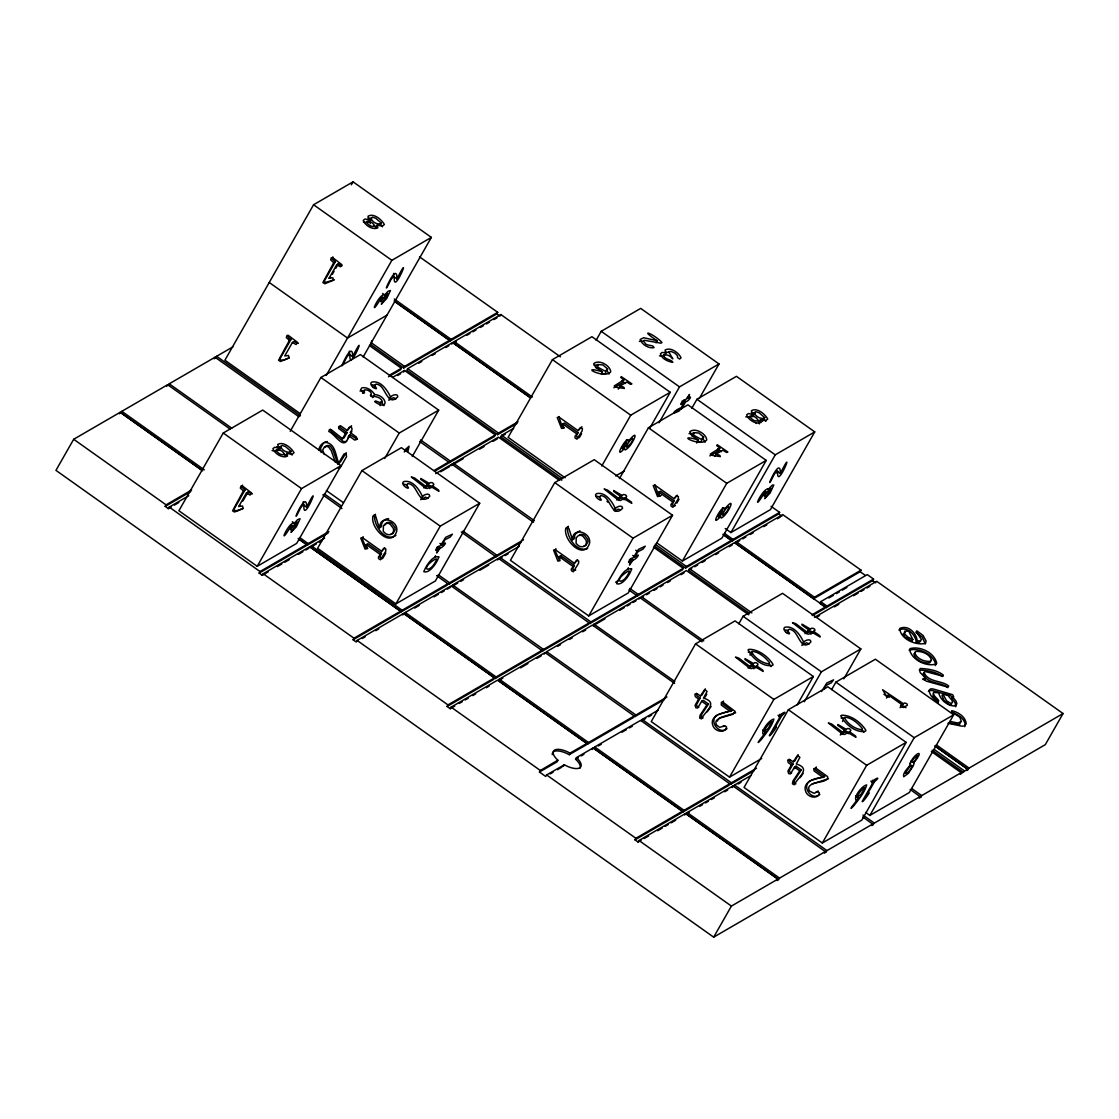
<?xml version="1.0" encoding="UTF-8"?>
<svg xmlns="http://www.w3.org/2000/svg" width="1119" height="1119" viewBox="0 0 1119 1119"><rect width="100%" height="100%" fill="white"/><g stroke="black" fill="none" stroke-linecap="round" stroke-linejoin="round"><path stroke-width="1.5" d="M842.663 721.503L842.663 720.804M318.971 450.481C318.915 446.257 322.608 441.487 327.196 442.634C335.938 445.166 335.56 456.188 338.777 462.93L340.358 462.007L346.233 452.691M558.801 416.534L561.906 425.807L564.312 427.906M654.797 484.667L658.406 494.934L660.308 496.039L661.203 495.269M379.677 527.72C379.565 514.153 398.742 520.321 396.699 531.231C391.314 549.009 369.871 527.958 372.949 516.181L373.914 515.174L375.536 515.719L378.502 525.468L379.677 527.72L381.257 526.811C381.033 522.643 384.251 518.517 388.601 518.629M572.508 539.75C572.396 526.168 591.587 532.336 589.545 543.261C584.146 561.039 562.703 539.973 565.794 528.21L567.431 527.189L568.802 528.322L572.508 539.75L574.089 538.826L575.04 534.281L579.908 530.784M294.367 523.216C288.982 520.503 275.75 551.429 291.5 525.301L292.311 525.426L290.464 529.916L295.584 522.979L297.724 522.167L290.996 532.42L296.381 526.797L300.102 518.754L297.682 519.552L294.367 523.216L292.283 521.748M384.698 294.968C379.313 292.255 366.081 323.167 381.831 297.039L382.628 297.164L380.796 301.668L385.915 294.717L388.055 293.905L381.327 304.172L386.712 298.535L390.433 290.506L388.013 291.29L384.698 294.968L382.614 293.486M605.785 372.067L605.645 373.173L603.323 374.222M701.781 440.201L700.536 442.229L696.41 441.278M955.668 706.788L955.192 702.774L951.723 698.368L953.682 696.759L952.675 694.689L933.358 689.01L930.868 688.814L929.288 689.877C929.022 694.703 933.176 699.053 937.218 701.165C942.646 701.837 931.735 695.934 933.568 692.437L938.687 692.773C940.338 700.074 948.241 706.816 955.878 705.865L956.843 703.529L956.088 701.221L952.619 696.815M910.922 761.102L910.111 763.717M622.556 446.761L625.199 449.95C631.885 447.18 641.719 424.926 628.542 441.138L626.458 439.655M340.302 425.668L340.246 427.626L347.086 432.591L344.106 437.795L342.526 438.718L332.077 430.325L329.434 429.556L328.79 431.472C335.294 433.92 344.806 452.775 348.652 435.753L350.233 434.843L357.493 439.319M925.581 678.072L920.238 672.589L919.468 669.931L920.35 668.491C927.889 668.812 937.33 670.225 943.191 674.967L943.345 676.016L942.31 676.058L925.609 671.568L924.042 672.295C927.819 682.66 941.806 680.128 948.744 686.031L947.499 687.024L926.308 681.149L923.203 678.743L925.581 678.072L924.7 679.625L922.909 679.513M407.26 450.439L407.204 449.237L404.239 451.964M628.542 441.138C628.095 433.039 611.771 462.539 624.64 448.243M724.553 509.257C724.091 501.172 707.767 530.672 720.636 516.377L721.196 518.083C727.882 515.313 737.715 493.059 724.553 509.257L722.454 507.774M330.511 429.15L331.546 431.906L343.715 441.781L346.554 441.306M288.087 335.127L288.352 337.42L290.996 339.435L280.226 358.318L280.729 360.318L284.016 359.912M920.615 641.145L918.769 642.628L916.321 642.25C915.384 634.165 906.852 626.067 898.823 630.039M435.025 557.024L435.515 555.709M627.857 569.039L628.36 567.725M935.33 665.553L935.736 664.476C933.344 653.958 918.797 647.328 909.118 650.209M762.64 421.415L762.291 419.583M696.452 693.29L696.941 695.752L700.2 698.158L696.689 704.313L696.508 705.697L698.76 707.334M789.259 759.172L789.762 761.619L793.007 764.039L789.51 770.18L789.329 771.564L791.567 773.201M407.875 451.489L409.106 446.215L404.728 450.076M964.676 726.693L965.305 725.42C964.914 718.314 957.346 714.202 951.388 712.16M381.467 553.318L378.432 557.024L378.6 558.689L380.46 559.78L385.677 551.429L385.915 549.135L383.859 548.24L381.579 551.261L362.556 537.749L360.724 538.085L365.06 549.093L367.13 548.688L366.319 544.603L367.899 543.694L381.467 553.318L379.914 557.01L382.041 558.857M577.963 432.689L574.928 436.396L575.11 438.061L576.956 439.152L582.188 430.801L582.412 428.507L580.355 427.612L578.075 430.633L559.052 417.121L557.22 417.457L561.556 428.451L563.626 428.045L562.815 423.975L564.396 423.052L577.963 432.689L576.509 435.487L577.306 437.781L579.376 437.571L581.572 433.724M574.299 565.333L571.263 569.053L571.445 570.704L573.292 571.795L578.523 563.458L578.747 561.151L576.691 560.269L574.411 563.277L555.388 549.779L553.555 550.1L557.891 561.109L559.962 560.703L559.15 556.619L560.731 555.709L574.299 565.333L572.76 569.025L573.641 570.424L575.712 570.214M673.96 500.822L670.924 504.529L671.106 506.194L672.953 507.271L678.184 498.934L678.408 496.626L676.366 495.745L674.086 498.752L655.049 485.254L653.216 485.59L657.566 496.584L659.623 496.179L658.811 492.108L660.392 491.185L673.96 500.822L672.421 504.515L673.302 505.9L675.372 505.704M202.721 470.749L120.279 412.24L73.686 439.277L55.95 470.372L713.67 937.162L1045.314 744.639L1063.05 713.544L876.695 581.293L814.548 617.366M119.383 413.792L120.279 412.24M230.192 429.123L167.654 384.726L121.845 411.316L120.964 412.869L201.993 470.372M166.759 386.279L167.654 384.726M168.34 385.37L169.235 383.817L215.03 357.227L298.899 416.744M215.03 357.227L214.149 358.779L216.61 356.304L232.864 346.876M363.143 356.989L431.361 237.396L353.058 181.838L313.572 204.749L224.905 360.206L300.354 413.764M171.333 506.893L168.326 508.627L165.192 506.403L166.074 504.851L191.629 490.024M351.352 184.817L353.058 181.838M168.326 508.627L169.207 507.075L188.747 495.731M223.24 433.011L178.9 510.74L257.202 566.312L296.689 543.386L341.029 465.658L262.727 410.086L223.24 433.011L301.543 488.583L341.029 465.658M290.996 339.435L289.415 340.344L278.547 360.29L280.477 361.479L289.178 357.968M332.861 256.852L332.245 258.951L335.336 261.706L333.756 262.615L322.887 282.561L324.818 283.75L334.413 279.82M335.336 261.706L324.566 280.589L325.07 282.575L333.448 280.03L332.847 277.778L329.07 278.211L336.749 264.741L338.33 263.832L341.994 265.86M298.353 343.393L294.003 341.561L292.423 342.47L284.73 355.94L288.506 355.506L289.122 357.758L284.03 359.982M332.357 274.309L334.063 271.316M335.77 268.322L338.33 263.832M368.375 222.247L369.55 220.177L367.983 216.247C373.634 212.68 381.705 219.66 384.377 224.499L382.432 226.066L377.075 225.227L375.299 228.332M242.529 485.1L241.914 487.199L245.005 489.954L243.424 490.877L232.556 510.823L234.486 512.012L243.187 508.502M245.005 489.954L234.235 508.851L234.738 510.837L238.025 510.432M238.025 510.516L243.117 508.278L242.515 506.04L238.739 506.473L246.418 493.003L247.998 492.08L252.362 493.913M242.879 501.06L247.998 492.08M278.044 450.509L279.218 448.425L277.652 444.495C283.303 440.942 291.374 447.908 294.045 452.747L292.115 454.328L286.744 453.475L284.967 456.58M290.213 431.305L320.915 377.481L360.388 354.569L438.69 410.141L412.268 456.482M326.216 375.424L391.874 260.321L431.361 237.396M352.625 356.667C369.354 323.433 348.247 376.25 349.995 354.289L349.38 354.429A4.294 0.909 -54.6 0 0 346.484 357.548C333.546 384.097 353.031 335.63 352.625 356.667L349.492 354.443L349.31 351.114M396.951 278.939C413.68 245.704 392.587 298.521 394.336 276.561L393.72 276.701A4.294 0.909 -54.6 0 0 390.825 279.82C377.886 306.368 397.371 257.902 396.951 278.939L394.867 277.456M257.202 566.312L301.543 488.583M268.294 571.823L262.28 575.32L259.146 573.096L260.042 571.543L306.62 544.491L298.116 538.449M262.28 575.32L263.175 573.767L309.753 546.715L400.588 611.184L399.707 612.736L353.114 639.774L356.248 641.998L357.129 640.446L403.721 613.408L494.542 677.862L493.661 679.415L447.068 706.467L450.202 708.691L454.72 706.075M342.526 438.718L345.505 433.515L347.086 432.591M345.505 433.515L338.665 428.535L338.721 426.591L341.043 426.073L347.226 430.479L349.17 427.248L351.436 426.982L352.093 429.472L350.387 432.717L356.471 437.039L356.835 439.445L354.737 440.075L348.652 435.753M306.62 507.187C323.349 473.966 302.256 526.769 304.004 504.823L303.389 504.963A4.294 0.909 -54.6 0 0 300.493 508.082C287.555 534.63 307.04 486.164 306.62 507.187L303.501 504.963L303.319 501.648M348.023 438.718L350.233 434.843M374.571 394.489C387.859 395.72 389.118 412.058 374.613 401.609L375.578 400.938L380.74 402.84L382.432 401.777C380.796 396.825 375.187 396.266 370.962 396.28L370.473 395.664C373.676 392.461 367.172 388.992 364.29 389.958L364.416 392.923L363.521 393.217L360.71 389.538L361.773 387.901C366.71 386.614 372.193 390.335 374.571 394.489L372.795 397.609L370.515 394.601M338.777 462.93L343.995 454.034L346.135 453.894L346.54 456.678L340.736 466.861L339.393 468.204L338.064 467.798M369.48 345.603L401.385 368.249L400.504 369.802L388.503 376.767M370.403 344.302L403.665 367.969L404.546 366.417L449.558 340.288L394.126 300.941M403.637 372.026L404.518 370.473L495.353 434.941L494.458 436.494L449.446 462.623L419.653 441.473M306.62 544.491L305.739 546.044L259.146 573.096M390.573 397.119C387.482 390.209 380.628 379.942 371.648 382.166L370.851 383.174C370.053 387.202 380.656 391.874 374.543 385.845L375.914 384.083A4.294 1.776 29.7 0 1 380.306 385.803C385.929 390.167 388.643 406.561 397.818 396.769C398.084 393.035 391.692 394.993 390.573 397.119L388.797 400.224L393.454 397.651L396.056 398.826M530.742 397.902L452.691 342.512L407.68 368.641L406.798 370.193L497.619 434.662L517.118 423.332M298.801 539.092L307.319 545.135L308.201 543.582L328.888 531.567M401.273 611.813L402.169 610.261L447.964 583.67L447.082 585.223L401.273 611.813L310.453 547.359L311.334 545.806L324.636 538.085M361.927 470.581L317.586 548.31L395.888 603.882L435.375 580.971L479.701 503.242L401.413 447.67L361.927 470.581L440.229 526.154L479.701 503.242M449.558 340.288L448.663 341.841L403.665 367.969M394.811 301.584L450.244 340.917L451.139 339.365L497.717 312.327L419.541 256.838M384.712 458.468L399.217 433.053L438.69 410.141M451.796 344.065L452.691 342.512M530.014 397.539L453.377 343.141L454.272 341.589L500.85 314.551L560.465 356.849M450.244 340.917L496.836 313.88L497.717 312.327M500.85 314.551L499.969 316.104L496.836 313.88M382.88 558.199L385.803 553.08M423.877 487.94L427.71 484.331L420.87 479.422L420.828 478.456L429.248 483.436C430.899 480.764 436.438 484.415 432.41 485.674L431.235 487.744M425.933 487.436L427.71 484.331M429.248 483.436L427.472 486.541L429.92 485.59L432.228 487.352M421.317 498.654L422.506 496.584C423.639 494.458 430.018 492.5 429.752 496.235C420.576 506.026 417.863 489.646 412.24 485.268A4.294 1.776 29.7 0 0 407.848 483.562L406.477 485.324C412.589 491.339 401.987 486.667 402.784 482.653L403.595 481.632C412.575 479.408 419.415 489.674 422.506 496.584M429.682 488.639L430.871 486.569L438.956 491.325L438.494 489.996L432.41 485.674M449.446 462.623L450.342 461.07L495.353 434.941M450.999 465.756L451.894 464.203L533.483 522.251M559.5 480.471L498.487 437.151L453.475 463.28L452.58 464.847L463.084 458.748M353.114 639.774L353.996 638.222L400.588 611.184M395.888 603.882L440.229 526.154M497.619 434.662L498.501 433.095L518.013 421.779M561.78 480.191L500.752 436.872L501.634 435.319L513.635 428.353M436.592 547.373L438.69 548.856L436.634 552.982L440.285 547.932C442.97 547.862 449.404 539.33 442.005 544.897L439.921 543.414M442.005 544.897L444.984 539.694L450.062 537.204L452.412 534.183L445.628 537.358L440.424 545.82C437.445 545.708 432.507 553.849 438.69 548.856M402.826 614.96L403.721 613.408M542.617 650.992L543.498 649.44L589.307 622.849L588.412 624.416L542.617 650.992L451.097 585.894L405.302 612.485L404.407 614.037L495.241 678.506L541.037 651.915L541.932 650.363L496.123 676.953L495.241 678.506M649.761 428.157L670.225 392.279L591.923 336.707L552.436 359.633L508.11 437.361L565.053 477.771M448.663 584.314L449.544 582.761L495.339 556.171L494.458 557.724L448.663 584.314L436.606 575.614M589.993 623.493L590.888 621.94L636.683 595.35L635.788 596.903L589.993 623.493L498.473 558.395L452.677 584.985L451.796 586.538L457.699 583.111M596.105 340.274L601.211 331.308L640.697 308.396L718.999 363.955L699.389 398.336M461.28 532.001L496.039 556.814L496.92 555.248L523.51 539.82M601.267 373.872L602.456 371.802L595.686 367.382L593.783 363.633C598.861 359.031 610.289 365.465 610.736 371.76C604.708 379.775 576.956 364.486 602.456 371.802M497.591 559.948L498.473 558.395M519.258 546.324L500.053 557.472L499.172 559.024L502.123 557.318M554.758 482.611L510.432 560.339L588.72 615.912L628.207 592.986L672.547 515.258L594.245 459.685L554.758 482.611L633.06 538.183L672.547 515.258M618.234 389.104L620.01 385.999L626.85 382.027L630.487 384.349L631.871 383.859L621.241 376.599L620.737 377.425L623.856 379.901L622.08 383.006L613.855 387.775M447.068 706.467L447.964 704.914L494.542 677.862M655.986 342.806L657.161 340.736C637.019 327.252 654.321 334.119 661.944 342.442L660.993 343.197L644.222 340.26A4.294 1.776 29.7 0 0 644.726 342.75C646.474 346.638 653.356 344.148 654.056 347.687C648.684 348.666 641.816 344.61 640.194 339.421L643.747 337.742L657.161 340.736M450.202 708.691L451.097 707.138L497.675 680.086L586.943 743.436L586.048 744.988L569.151 754.668A15.722 6.49 29.7 0 0 552.282 754.64M664.756 355.031L665.945 352.961L665.106 350.037C670.687 346.778 678.827 352.779 681.065 357.828L679.639 359.073L677.485 357.604L677.499 355.702L674.967 353.17L671.386 351.52L668.77 351.66C676.519 366.556 672.267 353.59 664.043 354.863L663.679 355.45C664.644 359.912 671.526 359.157 672.827 362.332C668.113 361.675 661.721 358.877 660.434 353.814L662.112 352.429L665.945 352.961M601.756 466.022L630.738 415.191L670.225 392.279M587.629 744.079L588.524 742.526L634.319 715.936L633.438 717.489L587.629 744.079L498.375 680.73L499.256 679.163L545.051 652.587L635.005 716.566L664.56 699.417M619.45 478.582L648.433 427.752L687.919 404.84L766.221 460.413L721.881 538.141L682.408 561.053L656.783 542.869M659.049 422.758L679.513 386.88L718.999 363.955M616.723 499.955L620.541 496.346L613.702 491.437L613.674 490.486L622.094 495.451C623.731 492.794 629.27 496.43 625.241 497.689L624.066 499.759M618.779 499.452L620.541 496.346M622.094 495.451L620.318 498.556L622.765 497.605L625.059 499.368M614.163 510.67L615.338 508.599C616.471 506.473 622.849 504.529 622.584 508.264C613.408 518.055 610.708 501.662 605.085 497.284A4.294 1.776 29.7 0 0 600.693 495.577L599.322 497.34C605.435 503.354 594.818 498.696 595.616 494.668L596.427 493.661C605.407 491.423 612.247 501.704 615.338 508.599M682.058 401.078L684.157 402.56L681.177 407.764C675.233 409.596 668.91 416.394 679.751 410.589M684.157 402.56C676.757 408.127 683.191 399.595 685.877 399.525L689.528 394.475L687.472 398.588C693.654 393.608 688.717 401.749 685.737 401.637L681.527 408.911M544.17 654.139L545.051 652.587M545.75 653.216L546.631 651.664L592.441 625.073L674.617 683.401M691.836 408.225L696.955 399.259L736.442 376.334L814.744 431.906L770.404 509.635L730.917 532.56L725.224 528.518M588.72 615.912L633.06 538.183M696.675 443.04L698.452 439.935L691.682 435.515L689.78 431.766C694.857 427.164 706.285 433.599 706.732 439.879C700.718 447.894 672.953 432.619 698.452 439.935M593.126 625.717L594.007 624.164L639.816 597.574L702.159 641.816M629.438 559.402L631.522 560.885L629.465 565.011L633.116 559.962C635.816 559.892 642.236 551.359 634.851 556.926L632.753 555.444M634.851 556.926L637.816 551.723L642.893 549.219L645.257 546.198L638.459 549.387L633.256 557.835C630.277 557.724 625.353 565.878 631.522 560.885M676.841 503.13L679.023 499.298M714.831 456.202L716.006 454.132L722.846 450.16L726.483 452.482L727.868 451.992L717.237 444.733L716.733 445.558L719.853 448.034L718.076 451.139L709.852 455.909M628.864 589.951L637.368 595.993L638.264 594.427L683.275 568.298L653.468 547.149M580.02 768.152A15.722 6.49 29.7 0 0 575.628 759.269L576.523 757.717A15.722 6.49 29.7 0 1 579.698 767.844A15.722 6.49 29.7 0 1 564.312 764.795L546.618 774.935L545.736 776.488L539.47 772.04L540.351 770.487L557.835 760.193A15.722 6.49 29.7 0 1 554.646 750.066A15.722 6.49 29.7 0 1 570.033 753.115L586.943 743.436M638.921 599.127L639.816 597.574M748.737 614.779L686.395 570.522L641.397 596.651L640.502 598.217L643.509 596.469M751.758 416.758L752.933 414.687L751.367 410.743C757.017 407.19 765.088 414.156 767.76 419.01L765.816 420.576L760.458 419.723L758.682 422.842L759.339 423.891M539.47 772.04L557.052 761.829L557.933 760.277M569.263 754.738L570.144 753.185M563.305 766.277L564.2 764.725M682.408 561.053L726.735 483.324L766.221 460.413M683.275 568.298L682.38 569.865L637.368 595.993M654.321 545.862L685.541 568.018L686.423 566.466L731.434 540.337L722.916 534.295M749.604 613.492L688.675 570.242L689.556 568.69L734.568 542.561L825.402 607.03L824.507 608.582L812.506 615.548M592.315 749.436L593.21 747.884L682.464 811.233L681.583 812.786L634.991 839.837L638.124 842.061L641.131 840.313M754.178 770.641L730.539 784.363L640.586 720.384L594.79 746.96L593.895 748.527L683.163 811.876L728.959 785.286L729.84 783.734L684.045 810.324L683.163 811.876M730.917 532.56L775.257 454.832L814.744 431.906M731.434 540.337L730.553 541.89L685.541 568.018M723.615 534.938L732.134 540.981L733.015 539.428L779.607 512.376L771.089 506.334M635.005 716.566L635.9 715.013L666.924 697.011M735.267 543.205L736.148 541.652L782.74 514.6L861.043 570.172L860.147 571.725L813.555 598.777L735.267 543.205L739.771 540.589M780.335 473.449C797.064 440.215 775.971 493.031 777.719 471.071L777.104 471.211A4.294 0.909 -54.6 0 0 774.208 474.33C761.27 500.878 780.754 452.412 780.335 473.449L777.201 471.225M658.42 710.033L642.166 719.461L641.271 721.014L645.705 718.44M797.148 704.9L813.345 676.491L735.043 620.919L695.57 643.845L651.23 721.573L729.532 777.145L761.703 758.472M732.134 540.981L778.712 513.929L779.607 512.376M738.82 623.731L743.086 616.261L782.559 593.336L860.861 648.908L843.81 678.813M700.2 698.158L698.62 699.081L695.109 705.222L695.836 707.754L697.697 708.019L701.669 701.249L703.25 700.326L708.495 704.047L701.669 714.328L701.221 717.069L703.096 717.964M698.62 699.081L695.361 696.661L694.871 694.214L697.151 693.78L700.41 695.948L704.816 689.402L707.068 691.514L703.473 698.116C719.293 702.746 704.606 711.684 701.515 718.888L699.641 717.992L700.088 715.251L706.914 704.97L708.495 704.047M705.432 688.982L701.991 695.025L700.41 695.948M705.054 697.207L706.774 694.186M634.991 839.837L635.886 838.285L682.464 811.233M638.124 842.061L639.005 840.509L685.597 813.457L777.999 879.03L777.104 880.583L779.579 878.107L825.374 851.531L824.479 853.084L826.955 850.608L872.75 824.018L871.869 825.57L874.331 823.108L920.126 796.518L919.245 798.071L920.825 797.148L921.706 795.595L961.193 772.683L931.344 751.492M748.065 668.057L751.898 664.448L745.044 659.539L745.016 658.573L753.437 663.553C755.087 660.881 760.626 664.532 756.598 665.791L755.409 667.861M750.122 667.553L751.898 664.448M753.437 663.553L751.66 666.658L754.108 665.707L756.402 667.47M753.87 668.756L755.045 666.686L763.144 671.442L762.682 670.113L756.598 665.791M684.716 815.01L685.597 813.457M778.684 879.674L686.297 814.1L687.178 812.534L732.973 785.958L826.06 852.16M813.555 598.777L814.45 597.224L861.043 570.172M820.717 601.658L819.821 603.225L826.088 607.659L872.68 580.621L873.561 579.069L867.295 574.62L820.717 601.658L826.969 606.106L873.561 579.069M805.037 633.606L808.869 629.997L802.029 625.087L801.987 624.136L810.408 629.102C812.058 626.444 817.597 630.081 813.569 631.354L812.38 633.424M807.093 633.116L808.869 629.997M810.408 629.102L808.631 632.221L811.079 631.256L813.387 633.032M803.666 642.264C800.575 635.354 793.721 625.087 784.755 627.311L783.943 628.318C783.146 632.347 793.749 637.019 787.636 630.99L789.007 629.228A4.294 1.776 29.7 0 1 793.399 630.948C799.022 635.312 801.736 651.706 810.911 641.914C811.177 638.18 804.785 640.138 803.666 642.264L801.889 645.369L806.547 642.796L809.163 643.971M729.532 777.145L773.858 699.417L813.345 676.491M810.841 634.319L812.016 632.249L820.115 637.005L819.654 635.662L813.569 631.354M826.088 607.659L826.969 606.106M730.539 784.363L731.42 782.81L756.542 768.235M732.092 787.51L732.973 785.958M733.672 786.587L734.554 785.034L750.807 775.607M780.125 716.733L769.34 735.631C769.662 737.701 781.076 720.818 773.956 729.322L781.635 715.852C792.056 706.872 773.928 717.811 780.125 716.733L778.041 715.251M788.377 709.712L744.037 787.454L822.339 843.013L861.826 820.101L906.166 742.373L827.864 686.8L788.377 709.712L866.679 765.284L906.166 742.373M804.323 701.725L821.388 671.834L860.861 648.908M821.584 691.5L826.787 683.038L833.571 679.848L831.221 682.884L826.13 685.374L823.906 689.276M831.641 689.612L835.893 682.128L875.38 659.217L953.682 714.789L909.341 792.518L869.855 815.429L865.588 812.408M793.007 764.039L791.427 764.948L787.93 771.103L788.657 773.635L790.504 773.9L794.49 767.116L796.071 766.207L801.316 769.928L794.476 780.209L794.028 782.95L795.917 783.846M791.427 764.948L788.182 762.543L787.678 760.081L789.972 759.647L793.217 761.815L797.623 755.283L799.889 757.381L796.28 763.983C812.114 768.627 797.427 777.551 794.336 784.755L792.448 783.859L792.895 781.118L799.735 770.837L801.316 769.928M798.253 754.849L794.798 760.892L793.217 761.815M794.644 768.711L796.071 766.207M713.67 937.162L731.406 906.082L777.999 879.03M840.887 733.924L844.705 730.315L837.865 725.406L837.837 724.455L846.258 729.42C847.894 726.763 853.433 730.399 849.405 731.658L848.23 733.742M844.705 730.315L842.929 733.421L840.285 734.959M846.258 729.42L844.481 732.525L846.929 731.574L849.223 733.337M912.824 639.467L907.705 636.977L904.684 634.011L904.628 631.13L908.726 631.186L912.824 639.467L911.943 641.033L904.879 636.949L903.243 633.76L905.271 632.347M916.321 642.25L917.216 640.697C916.265 632.613 907.733 624.514 899.718 628.486C900.445 639.215 916.069 645.761 925.581 643.341L926.07 640.963L923.063 635.438L916.839 630.836L916.279 631.634L921.496 639.592L919.664 641.075L917.216 640.697M886.514 698.06L888.29 694.955L901.858 704.592L900.082 707.698M822.339 843.013L866.679 765.284M901.858 704.592L900.529 705.879L903.439 707.516L907.341 705.264L906.894 703.725L904.823 702.984L903.369 703.711L901.592 706.816L903.662 706.131L905.956 707.712M872.932 782.615L862.162 801.498C862.483 803.582 873.897 786.699 866.763 795.203L874.443 781.733C884.877 772.739 866.735 783.678 872.932 782.615L870.848 781.132M869.855 815.429L914.195 737.701L953.682 714.789M942.855 694.032L946.562 700.76L950.702 703.389L952.493 702.564L952.045 700.424L947.975 695.445L942.855 694.032L941.974 695.584L944.1 700.578L949.807 704.942L951.612 704.117M961.193 772.683L960.298 774.236L967.501 769.019L934.813 745.813M967.501 769.019L966.62 770.571L969.082 768.096L1063.05 713.544M777.034 473.225L777.677 472.148M923.567 673.204L923.147 673.848C926.938 684.213 940.911 681.695 947.863 687.584M380.194 405.61L380.278 403.777M707.264 711.81L709.81 708.117M800.085 777.677L803.05 773.481M930.546 661.609L929.679 662.84C923.679 663.623 915.426 660.28 913.845 653.986L914.978 652.95M765.928 732.218C763.815 734.624 752.835 748.527 761.312 739.547C766.053 733.211 771.732 726.818 773.886 719.069C769.187 719.685 760.291 731.532 763.368 734.484L765.928 732.218L762.794 729.994M858.735 798.099C856.636 800.491 845.656 814.394 854.119 805.414C858.874 799.078 864.553 792.7 866.693 784.937C861.994 785.552 853.098 797.399 856.189 800.351L858.735 798.099L855.601 795.875M384.782 547.737L381.579 551.261M577.628 559.752L574.411 563.277M677.289 495.227L674.086 498.752M323.573 442.9L320.621 448.132L321.209 452.51M384.992 524.993L386.321 523.328A4.784 4.238 59.9 0 1 391.762 523.37L394.853 527.301L395.203 529.581L393.049 533.399L391.16 533.959M710.243 707.6L711.124 706.551M324.902 447.39L325.951 446.159A4.294 3.805 59.9 0 1 330.483 446.355L332.944 449.936L337.98 464.455M749.856 654.937L751.702 654.265M719.279 718.16L718.048 719.517A4.294 3.805 59.9 0 0 717.503 721.098M913.803 762.738C927.315 746.191 911.453 754.919 909.873 765.326C907.761 768.487 902.39 773.145 903.69 776.782L908.376 773.313L913.23 765.942L914.055 763.326L911.705 761.256M375.494 514.25L374.529 515.272C373.62 525.259 385.174 542.771 395.972 535.4M568.34 526.28L567.361 527.287C566.913 537.26 576.285 552.464 587.573 548.562M928.392 691.43L929.973 690.381L932.463 690.563L950.381 695.556L952.717 697.389L952.801 698.312L951.723 698.368M623.703 446.831L624.542 446.061M719.699 514.95L720.552 514.194M727.014 728.581C719.055 735.826 707.74 719.937 717.783 714.649M819.835 794.448C811.862 801.694 800.561 785.818 810.604 780.516M351.52 425.71L347.226 430.479M619.408 579.81L615.604 582.216M363.115 536.616L362.192 538.547L363.032 540.715L365.899 547.429L367.801 548.534M555.961 548.646L555.038 550.576L559.472 560.185M723.587 701.109L722.245 702.578L722.846 704.117L731.826 710.621C724.846 712.467 708.369 714.887 713.111 726.161C715.195 731.546 725.154 733.896 726.567 726.986L724.916 725.685L719.741 727.35L716.761 725.252A4.294 3.805 59.9 0 1 716.468 720.44L721.168 717.265L735.673 712.803M818.227 791.049L814.198 793.357L809.583 791.119A4.294 3.805 59.9 0 1 809.289 786.307C813.765 780.95 822.955 783.524 827.752 778.684L827.57 776.586L816.324 768.459L813.723 768.613L814.086 770.907L823.052 777.411L824.633 776.502L815.667 769.984L815.066 768.459L816.408 766.977M581.936 426.703L578.075 430.633M329.07 278.211L330.651 277.302M387.02 315.138L347.533 338.05L269.231 282.478M389.384 375.215L401.385 368.249M165.192 506.403L190.734 491.577M392.517 377.439L404.518 370.473M174.34 505.145L178.844 502.529M397.637 375.508L400.63 373.774M418.8 363.227L421.793 361.479M432.298 355.38L435.305 353.646M445.796 347.547L448.803 345.799M453.377 343.141L456.384 341.407M466.903 335.294L469.91 333.546M472.917 331.811L475.925 330.063M480.429 327.447L483.436 325.699M486.443 323.95L489.451 322.202M493.955 319.586L496.962 317.852M350.387 432.717L351.967 431.794M238.739 506.473L240.319 505.55M433.99 470.553L448.761 461.979L447.88 463.532L434.578 471.253M307.319 545.135L328.007 533.12M435.641 473.631L451.894 464.203M277.316 566.592L281.82 563.976M284.827 562.228L289.331 559.612M298.353 554.381L302.857 551.765M305.865 550.016L308.872 548.268M310.453 547.359L316.355 543.918M319.321 542.211L322.272 540.491M440.662 471.756L449.53 466.609M479.589 449.167L484.093 446.551M493.087 441.32L497.591 438.718M500.752 436.872L505.256 434.27M430.871 486.569L427.584 488.471L425.598 488.164L411.302 476.974L414.562 477.967L425.066 485.856M623.856 379.901L614.219 385.957L616.135 387.244L624.332 388.461L623.647 387.132L620.01 385.999M420.73 499.689L425.388 497.116L428.004 498.291M615.646 475.953L624.43 470.861M496.039 556.814L521.146 542.225M362.262 638.515L365.256 636.767M375.774 630.654L378.781 628.92M414.757 608.037L419.191 605.463M433.962 596.889L438.396 594.315M441.348 592.594L444.299 590.888M447.25 589.167L450.216 587.447M460.65 581.39L463.602 579.67M479.855 570.242L488.723 565.095M505.075 555.597L508.026 553.891M719.853 448.034L710.215 454.09L712.132 455.363L720.328 456.594L719.643 455.251L716.006 454.132M614.946 510.907L618.22 509.145L620.29 509.83M459.224 703.459L462.231 701.711M465.238 699.962L468.232 698.214M472.75 695.598L475.757 693.85M486.275 687.751L489.283 686.003M498.375 680.73L502.809 678.156M520.531 667.861L527.916 663.567M536.784 658.42L541.218 655.846M557.57 646.362L560.521 644.642M569.389 639.495L572.341 637.788M582.677 631.773L585.643 630.067M596.077 623.996L604.945 618.849M619.716 610.275L624.15 607.701M627.102 605.994L630.067 604.274M633.018 602.554L635.97 600.847M646.502 594.721L649.51 592.986M654.014 590.37L657.007 588.636M660.014 586.888L663.007 585.153M667.511 582.537L670.505 580.789M681.009 574.69L684.017 572.956M688.675 570.242L691.668 568.508M694.675 566.76L697.669 565.025M702.173 562.409L705.18 560.661M715.684 554.576L718.678 552.828M729.182 546.729L732.176 544.995M742.778 538.84L745.786 537.092M750.289 534.476L753.297 532.728M763.815 526.629L766.823 524.881M777.341 518.768L780.349 517.034M828.843 597.98L833.347 595.364M836.355 593.616L839.362 591.881M842.369 590.133L846.873 587.517M811.89 614.863L825.402 607.03M816.618 617.212L819.57 615.492M834.354 606.904L838.788 604.33M853.601 595.728L858.049 593.154M861.001 591.433L863.966 589.713M866.931 587.993L869.883 586.272M576.411 757.633L593.21 747.884M550.128 773.928L553.052 772.236M557.444 769.676L561.85 767.13M575.53 759.186L578.327 757.563M581.125 755.94L583.922 754.318M598.329 745.953L601.281 744.233M621.968 732.232L626.402 729.658M629.354 727.937L632.305 726.217M648.656 716.733L651.622 715.013M812.016 632.249L808.743 634.151L806.757 633.83L792.462 622.654L795.721 623.633L806.226 631.536M755.045 666.686L751.772 668.589L749.786 668.281L735.491 657.091L738.75 658.084L749.254 665.973M644.138 838.565L648.642 835.949M657.664 830.718L662.168 828.102M665.176 826.354L668.183 824.605M671.19 822.857L675.694 820.241M686.297 814.1L689.248 812.38M699.585 806.379L702.536 804.659M705.502 802.938L708.453 801.232M711.404 799.512L714.356 797.805M724.706 791.79L727.658 790.084M738.106 784.013L741.058 782.307M812.086 784.041L828.494 778.684M722.972 726.567L723.853 726.217M815.779 792.448L817.737 791.553L819.374 792.853C817.975 799.777 808.002 797.413 805.918 792.028C801.386 781.943 815.863 777.691 823.052 777.411M933.372 693.71L933.008 696.06L938.351 702.564M276.701 446.803L281.289 446.985M659.455 355.884L664.168 356.066L663.497 354.863M324.692 442.159L327.308 441.543M689.01 433.64L694.13 433.515M639.327 341.351L643.005 341.043M272.071 450.621L275.652 450.831M745.786 416.869L749.366 417.079M719.587 718.174L732.805 714.342L735.183 711.446L723.503 702.592L721.419 702.228L721.265 705.026L730.245 711.544M595.923 367.591L597.28 367.2M691.934 435.725L693.276 435.333M718.86 714.286L731.826 710.621M811.667 780.153L824.633 776.502M362.514 393.063L363.437 392.811M370.711 220.289L369.172 221.198L370.389 223.618M280.393 448.551L278.855 449.46L279.107 450.467M754.094 414.799L752.555 415.708L752.821 416.73M360.01 391.007L363.871 390.895M373.173 387.44L374.138 387.202M786.279 632.585L787.23 632.347M919.468 670.057C927.008 670.365 936.449 671.778 942.296 676.533M583.992 545.988L585.894 545.415L588.048 541.596L587.699 539.316L584.594 535.386A4.784 4.238 59.9 0 0 579.152 535.358M664.896 352.163L668.602 352.401M594.077 365.158L598.133 365.381M367.913 218.219L371.62 218.737M751.297 412.729L755.003 413.233M748.261 652.055L751.534 652.489M841.082 717.936L844.341 718.37M371.704 384.726L375.257 385.384M403.637 484.205L407.19 484.849M596.469 496.221L600.022 496.878M784.797 629.871L788.349 630.529M363.367 222.08L365.983 222.569M950.045 721.419L957.92 723.014L961.375 721.657L959.878 717.251L952.409 712.327L951.723 710.691C957.962 711.978 965.725 716.775 966.201 723.867L964.2 725.923L962.074 726.231L947.961 723.294M949.164 722.972L958.577 724.553L959.85 724.105L960.466 721.867M915.957 632.389L922.182 637.005L925.245 643.887M374.473 226.43L376.194 227.003M757.857 420.94L759.577 421.499M284.142 454.692L285.863 455.251M369.55 220.177L365.144 218.974L363.269 220.331C364.864 225.381 372.767 230.374 377.858 227.842L377.075 225.227M752.933 414.687L748.527 413.484L746.653 414.841C748.247 419.891 756.15 424.884 761.242 422.353L760.458 419.723M279.218 448.425L274.812 447.222L272.938 448.593C274.533 453.643 282.436 458.622 287.527 456.104L286.744 453.475M336.749 264.741L340.414 266.784L341.938 264.713L333.49 258.251L331.28 257.762L330.664 259.86L333.756 262.615M292.423 342.47L296.073 344.512L297.612 342.442L289.15 335.98L286.954 335.49L286.324 337.588L289.415 340.344M246.418 493.003L250.083 495.046L251.607 492.975L243.159 486.513L240.949 486.024L240.333 488.122L243.424 490.877M601.211 331.308L679.513 386.88M696.955 399.259L775.257 454.832M683.653 400.154L685.737 401.637M621.632 380.74L625.493 383.481M717.629 448.873L721.489 451.614M717.111 450.453L718.076 451.139M778.712 513.929L781.845 516.153M860.147 571.725L865.155 575.278M872.68 580.621L875.813 582.845M552.436 359.633L630.738 415.191M648.433 427.752L726.735 483.324M313.572 204.749L391.874 260.321M394.28 299.011L451.139 339.365M454.272 341.589L532.322 396.993M724.497 533.385L733.015 539.428M736.148 541.652L814.45 597.224M562.815 423.975L576.383 433.599M658.811 492.108L672.379 501.732M625.241 497.689L631.34 502.011L631.787 503.34L623.703 498.584L620.416 500.501L618.443 500.179L604.148 489.003L607.407 489.982L617.898 497.885M903.369 703.711L882.583 689.724L886.528 696.116L889.255 697.277L888.29 694.955M883.926 694.284L886.64 696.2M404.546 366.417L371.284 342.736A15.722 6.49 29.7 0 0 371.564 340.973M407.68 368.641L498.501 433.095M501.634 435.319L562.661 478.638M655.202 544.31L686.423 566.466M689.556 568.69L751.898 612.932M936.337 744.862L969.082 768.096M935.456 746.415L968.201 769.648M934.491 749.66L964.34 770.851M932.183 750.206L963.459 772.404M743.086 616.261L821.388 671.834M835.893 682.128L914.195 737.701M635.732 550.24L637.816 551.723M631.032 558.479L633.116 559.962M849.405 731.658L855.503 735.98L855.951 737.309L847.866 732.553L844.579 734.47L842.607 734.148L828.312 722.972L831.571 723.951L842.061 731.854M420.534 439.907L450.342 461.07M453.475 463.28L534.364 520.699M629.745 588.384L638.264 594.427M641.397 596.651L703.739 640.907M911.761 788.531L921.706 795.595M910.181 789.454L920.825 797.148M320.915 377.481L399.217 433.053M695.57 643.845L773.858 699.417M559.15 556.619L572.718 566.256M779.551 714.384L781.635 715.852M872.358 780.251L874.443 781.733M216.61 356.304L300.479 415.834M462.86 531.077L496.92 555.248M500.053 557.472L590.888 621.94M594.007 624.164L674.771 681.485M862.959 815.038L874.331 823.108M701.669 701.249L706.914 704.97M794.49 767.116L799.735 770.837M862.805 816.954L873.435 824.661M438.186 546.45L440.285 547.932M326.398 490.584L343.491 502.711M169.235 383.817L231.773 428.199M324.356 493.913L341.393 505.998M438.186 574.704L449.544 582.761M452.677 584.985L543.498 649.44M546.631 651.664L635.9 715.013M642.166 719.461L731.42 782.81M734.554 785.034L826.955 850.608M322.79 494.836L341.924 508.558M366.319 544.603L379.887 554.227M121.845 411.316L204.301 469.826M299.696 537.54L308.201 543.582M311.334 545.806L402.169 610.261M405.302 612.485L496.123 676.953M499.256 679.163L588.524 742.526M594.79 746.96L684.045 810.324M687.178 812.534L779.579 878.107M73.686 439.277L166.074 504.851M169.207 507.075L260.042 571.543M263.175 573.767L353.996 638.222M357.129 640.446L447.964 704.914M451.097 707.138L540.351 770.487M546.618 774.935L635.886 838.285M639.005 840.509L731.406 906.082M923.357 678.59L924.7 679.625M380.964 401.637L383.985 405.693M702.396 438.019L705.166 442.159M606.4 369.885L609.17 374.026M763.578 418.59L765.83 421.331M380.194 224.08L382.446 226.821M289.863 452.342L292.115 455.083M606.96 501.298L607.757 502.151M862.036 729.826L863.952 732.455M769.229 663.959L771.145 666.588M324.314 454.538L322.692 450.034L324.37 447.082A4.294 3.805 59.9 0 1 328.902 447.278L331.364 450.845L335.28 462.147M756.038 422.786L756.304 423.486M560.731 555.709L561.612 558.283M393.65 273.386L393.818 276.715M751.618 651.831C754.514 657.762 762.333 663.413 769.047 663.805L769.564 662.812C765.564 657.566 758.808 651.706 752.024 651.356L751.618 651.831M844.439 717.699C847.321 723.629 855.14 729.28 861.854 729.686L862.371 728.679C858.385 723.433 851.629 717.573 844.845 717.223L844.439 717.699M748.261 649.999C751.856 658.182 763.648 667.749 772.781 665.287L773.089 664.476C768.375 656.727 758.346 649.146 748.933 649.3L748.261 649.999M841.082 715.88C844.663 724.049 856.455 733.616 865.602 731.155L865.896 730.343C861.182 722.594 851.153 715.027 841.754 715.167L841.082 715.88M436.606 559.374C430.367 574.984 417.933 569.683 435.557 558.941L436.606 559.374M629.438 571.389C623.199 586.999 610.778 581.712 628.388 570.97L629.438 571.389M917.51 755.717C913.398 766.683 908.334 760.892 917.51 755.717M768.18 488.765L768.082 489.479L772.306 485.142L773.816 485.003L770.096 493.045L764.711 498.668L771.439 488.416L769.299 489.227L764.179 496.179L766.011 491.675L765.214 491.549C749.688 517.16 761.563 489.157 768.18 488.765M771.662 721.853L768.487 728.105L764.613 731.532A4.784 1.021 -54.6 0 1 765.424 728.469L769.606 722.748L771.662 721.853M864.483 787.72L861.308 793.986L857.42 797.399A4.784 1.021 -54.6 0 1 858.245 794.35L862.413 788.615L864.483 787.72M607.561 368.962L607.407 370.067L605.099 371.116L598.483 367.564A4.784 1.972 29.7 0 1 597.7 364.472L602.903 364.934L607.561 368.962M703.557 437.081L703.417 438.2L701.095 439.249L694.479 435.697A4.784 1.972 29.7 0 1 693.696 432.605L698.899 433.067L703.557 437.081M438.788 556.968C437.207 562.829 429.304 573.949 423.793 571.683C425.961 566.046 432.731 554.898 438.788 556.968M631.62 568.984C630.039 574.858 622.136 585.964 616.625 583.698C618.807 578.061 625.563 566.913 631.62 568.984M626.71 445.824L626.766 447.25C635.172 441.376 634.193 431.612 626.71 445.824M722.706 513.957L722.762 515.369C731.169 509.509 730.189 499.745 722.706 513.957M383.411 525.916L383.257 531.189L384.516 532.7C387.426 535.861 393.301 535.553 393.636 530.49L393.287 528.21L390.181 524.279A4.784 4.238 59.9 0 0 384.74 524.251L383.411 525.916M576.243 537.931L576.089 543.205L577.348 544.729C580.271 547.89 586.132 547.569 586.468 542.505L586.118 540.239L583.013 536.309A4.784 4.238 59.9 0 0 577.572 536.267L576.243 537.931M911.887 766.151C911.3 768.725 907.313 774.949 905.243 773.243L909.649 766.795L911.23 765.158L911.887 766.151M621.982 448.187C624.402 452.244 631.368 432.34 621.982 448.187M717.978 516.321C720.398 520.377 727.364 500.473 717.978 516.321M936.617 662.924L936.211 664.001C926.546 667.092 912.027 660.14 909.579 649.733L909.999 648.656C919.678 645.775 934.225 652.391 936.617 662.924M381.341 223.115L381.033 223.8C377.033 224.681 372.026 222.219 370.948 218.093L372.487 217.184L375.718 218.233L381.341 223.115M291.01 451.363L290.702 452.062C286.702 452.929 281.694 450.467 280.617 446.355L282.156 445.432L285.387 446.495L291.01 451.363M764.725 417.611L764.417 418.31C760.416 419.177 755.409 416.73 754.332 412.603L755.871 411.68L759.102 412.743L764.725 417.611M374.697 225.87C371.998 227.87 367.801 224.527 366.319 222.066L366.668 221.492C369.788 220.625 373.368 223.101 374.697 225.87M284.366 454.132C281.666 456.118 277.47 452.775 275.987 450.314L276.351 449.74C279.456 448.873 283.037 451.363 284.366 454.132M758.081 420.38C755.381 422.367 751.185 419.024 749.702 416.562L750.052 416.002C753.171 415.121 756.752 417.611 758.081 420.38M931.428 660.056L930.56 661.287C924.56 662.07 916.307 658.713 914.741 652.433L915.86 651.398C921.748 651.02 929.791 653.832 931.428 660.056"/></g></svg>
